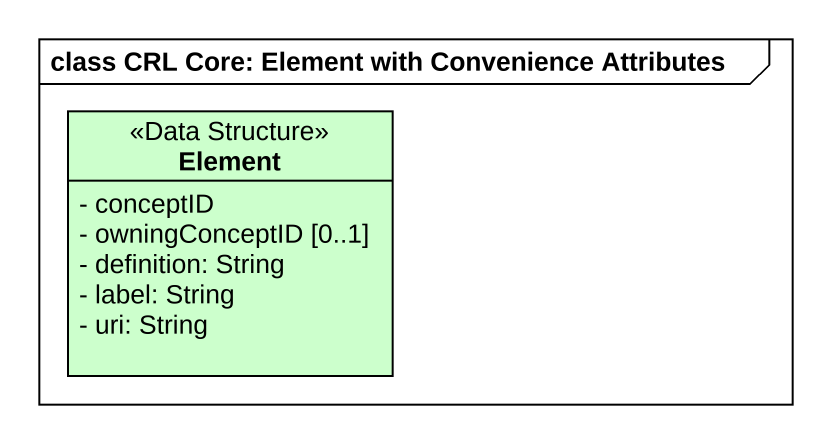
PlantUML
@startuml
mainframe class CRL Core: Element with Convenience Attributes
hide circle
hide empty members
skinparam classAttributeIconSize 0
class Element <<Data Structure>> #CCFFCC {
  - conceptID
  - owningConceptID [0..1]
  - definition: String
  - label: String
  - uri: String
}
@enduml
